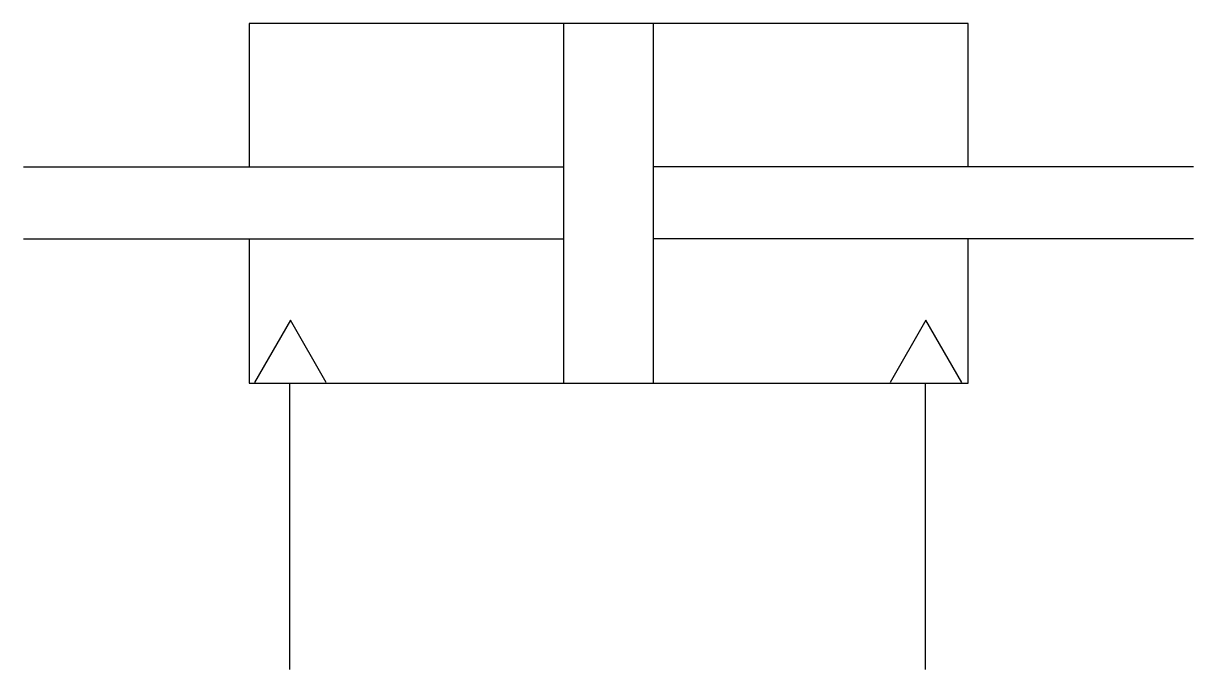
# Model space of a CAD drawing. Extents: x 677.3 to 709.9, y 331.6 to 349.6.
import ezdxf

# ---------------------------------------------------------------- set-up
doc = ezdxf.new("R2010")
doc.units = 0
doc.header["$LTSCALE"] = 5
doc.header["$MEASUREMENT"] = 0
doc.layers.add('11', color=1, linetype='CONTINUOUS')

msp = doc.modelspace()

# ---------------------------------------------------------------- linework, layer by layer
at = {"layer": '11'}
for p, q in [((703.628, 349.583), (683.628, 349.583)), ((683.628, 349.583), (683.628, 345.599)), ((692.372, 349.583), (692.372, 339.583)), ((694.872, 349.583), (694.872, 339.583)), ((703.628, 345.599), (703.628, 349.583)), ((677.347, 345.599), (692.378, 345.599)), ((709.903, 345.599), (694.872, 345.599)), ((677.347, 343.599), (692.378, 343.599)), ((683.628, 343.599), (683.628, 339.583)), ((709.903, 343.599), (694.872, 343.599)), ((703.628, 339.583), (703.628, 343.599)), ((684.774, 341.336), (683.774, 339.604)), ((685.774, 339.604), (684.774, 341.336)), ((702.457, 341.336), (701.457, 339.604)), ((703.457, 339.604), (702.457, 341.336)), ((683.628, 339.583), (703.628, 339.583)), ((684.754, 339.583), (684.754, 331.62)), ((702.437, 339.583), (702.437, 331.62))]:
    msp.add_line(p, q, dxfattribs=at)

doc.saveas('drawing.dxf')
